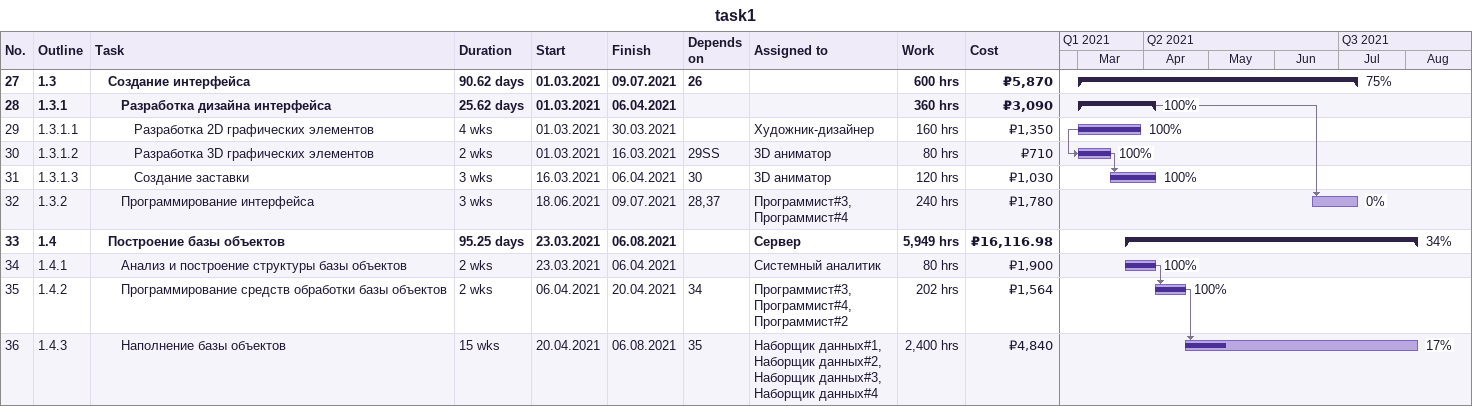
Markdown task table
task1

| ID | WBS | Task | Duration | Start | Finish | Predecessors | Resources | % complete | Work (h) | Cost (₽) |
|---|---|---|---|---|---|---|---|---|---|---|
| 27 | 1.3 | **Создание интерфейса** | 90.62d | 2021-03-01 | 2021-07-09 | 26 |  | 75 | 600 | 5870 |
| 28 | 1.3.1 | **Разработка дизайна интерфейса** | 25.62d | 2021-03-01 | 2021-04-06 |  |  | 100 | 360 | 3090 |
| 29 | 1.3.1.1 | Разработка 2D графических элементов | 4w | 2021-03-01 | 2021-03-30 |  | Художник-дизайнер | 100 | 160 | 1350 |
| 30 | 1.3.1.2 | Разработка 3D графических элементов | 2w | 2021-03-01 | 2021-03-16 | 29SS | 3D аниматор | 100 | 80 | 710 |
| 31 | 1.3.1.3 | Создание заставки | 3w | 2021-03-16 | 2021-04-06 | 30 | 3D аниматор | 100 | 120 | 1030 |
| 32 | 1.3.2 | Программирование интерфейса | 3w | 2021-06-18 | 2021-07-09 | 28, 37 | Программист#3, Программист#4 | 0 | 240 | 1780 |
| 33 | 1.4 | **Построение базы объектов** | 95.25d | 2021-03-23 | 2021-08-06 |  | Сервер | 34 | 5949 | 16116.98 |
| 34 | 1.4.1 | Анализ и построение структуры базы объектов | 2w | 2021-03-23 | 2021-04-06 |  | Системный аналитик | 100 | 80 | 1900 |
| 35 | 1.4.2 | Программирование средств обработки базы объектов | 2w | 2021-04-06 | 2021-04-20 | 34 | Программист#3, Программист#4, Программист#2 | 100 | 202 | 1564 |
| 36 | 1.4.3 | Наполнение базы объектов | 15w | 2021-04-20 | 2021-08-06 | 35 | Наборщик данных#1, Наборщик данных#2, Наборщик данных#3, Наборщик данных#4 | 17 | 2400 | 4840 |
